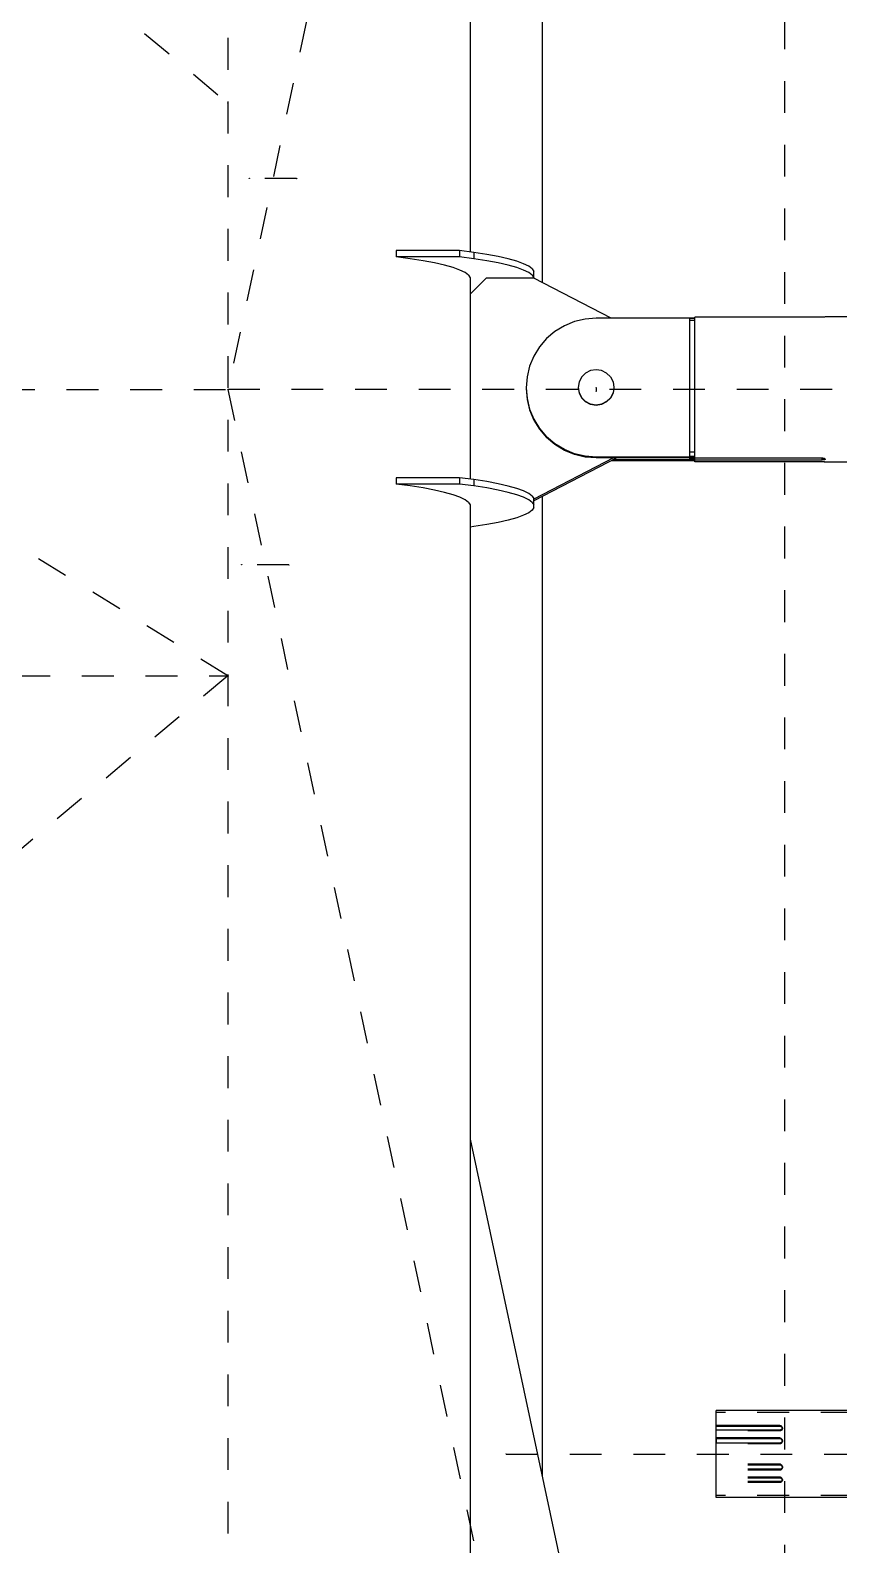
# Model space of a CAD drawing. Header units: millimetres. Extents: x 149919 to 150445, y 136651 to 136866.
# Drawn here: x 150259.592 to 150262.134, y 136804.144 to 136808.904 of the extents above; entities that cross this region are included whole.
import ezdxf

# ---------------------------------------------------------------- set-up
doc = ezdxf.new("R2010")
doc.units = ezdxf.units.MM
doc.header["$LTSCALE"] = 0.25
for name, pattern in [('CENTER', [50.8, 31.75, -6.35, 6.35, -6.35]), ('XKITLINE00', [0]), ('XKITLINE02', [4, 2, -2]), ('XKITLINE03', [6, 3, -1, 1, -1])]:
    doc.linetypes.add(name, pattern=pattern)

# ---------------------------------------------------------------- blocks, each defined once
blk = doc.blocks.new('çatıı')
at = {"color": 8, "linetype": 'CENTER'}
for p, q in [((10096.38, 17290.27), (11839.99, 15830.27)), ((12015, 16877.2), (12015, 15209.12)), ((12015, 16560.27), (11840, 15740.27)), ((11840, 16010.75), (11840, 14354.32)), ((11840, 15650.27), (11549.01, 15830.27)), ((11861.6, 15806.57), (11846.7, 15806.65)), ((11589.27, 15740.27), (11840, 15740.27)), ((11840, 15740.27), (12015, 14920.27)), ((12370, 15740.27), (11840, 15740.27)), ((11955.8, 15740.85), (11955.8, 15739.7)), ((11859.2, 15685.17), (11844.3, 15685.25)), ((11840, 15650.27), (10096.38, 14190.28)), ((10454.1, 15650.27), (11840, 15650.27))]:
    blk.add_line(p, q, dxfattribs=at)
at = {"color": 8, "linetype": 'XKITLINE00'}
for p, q in [((11938.8, 16070.33), (11938.8, 15773.9)), ((11916.2, 16010.75), (11916.2, 15783.53)), ((11912.88, 15783.97), (11892.88, 15783.97)), ((11892.88, 15783.97), (11892.88, 15781.99)), ((11917.34, 15783.38), (11912.88, 15783.97)), ((11912.88, 15783.97), (11912.88, 15781.99)), ((11921.4, 15782.74), (11917.34, 15783.38)), ((11917.34, 15783.38), (11917.34, 15781.39)), ((11925.01, 15782.06), (11921.4, 15782.74)), ((11897.34, 15781.39), (11892.88, 15781.99)), ((11912.88, 15781.99), (11892.88, 15781.99)), ((11901.4, 15780.75), (11897.34, 15781.39)), ((11905.01, 15780.07), (11901.4, 15780.75)), ((11908.16, 15779.35), (11905.01, 15780.07)), ((11910.81, 15778.6), (11908.16, 15779.35)), ((11912.96, 15777.83), (11910.81, 15778.6)), ((11917.34, 15781.39), (11912.88, 15781.99)), ((11914.59, 15777.03), (11912.96, 15777.83)), ((11921.4, 15780.75), (11917.34, 15781.39)), ((11925.01, 15780.07), (11921.4, 15780.75)), ((11928.16, 15781.34), (11925.01, 15782.06)), ((11928.16, 15779.35), (11925.01, 15780.07)), ((11930.81, 15780.59), (11928.16, 15781.34)), ((11930.81, 15778.6), (11928.16, 15779.35)), ((11932.96, 15779.81), (11930.81, 15780.59)), ((11932.96, 15777.83), (11930.81, 15778.6)), ((11934.59, 15779.02), (11932.96, 15779.81)), ((11934.59, 15777.03), (11932.96, 15777.83)), ((11935.68, 15778.2), (11934.59, 15779.02)), ((11935.68, 15778.2), (11936.23, 15777.39)), ((11915.68, 15776.22), (11914.59, 15777.03)), ((11915.68, 15776.22), (11916.23, 15775.4)), ((11916.2, 15775.45), (11916.2, 15770.29)), ((11921.2, 15775.24), (11916.2, 15770.29)), ((11916.23, 15774.58), (11916.2, 15774.53)), ((11916.23, 15775.4), (11916.23, 15774.58)), ((11936.2, 15775.24), (11921.2, 15775.24)), ((11935.68, 15776.22), (11934.59, 15777.03)), ((11935.68, 15776.22), (11936.23, 15775.4)), ((11960.56, 15762.67), (11936.2, 15775.24)), ((11936.23, 15775.23), (11936.23, 15777.39)), ((11916.2, 15770.29), (11916.2, 15712.12)), ((11945.81, 15760.29), (11942.86, 15758.5)), ((11949, 15761.6), (11945.81, 15760.29)), ((11952.35, 15762.4), (11949, 15761.6)), ((11955.8, 15762.67), (11952.35, 15762.4)), ((11986.8, 15762.67), (11955.8, 15762.67)), ((11986.8, 15762.55), (11985.3, 15762.55)), ((11985.3, 15722.56), (11985.3, 15762.55)), ((11986.8, 15761.98), (11985.3, 15761.98)), ((11986.8, 15763.04), (11986.8, 15763.01)), ((12026.8, 15763.04), (11986.8, 15763.04)), ((11986.8, 15718.71), (11986.8, 15763.01)), ((12026.8, 15763.01), (11986.8, 15763.01)), ((12026.8, 15763.04), (12026.8, 15763.01)), ((12027.11, 15763.04), (12026.8, 15763.04)), ((12027.11, 15763.02), (12026.8, 15763.01)), ((12027.39, 15763.04), (12027.11, 15763.04)), ((12027.39, 15763.04), (12027.11, 15763.02)), ((12027.63, 15763.06), (12027.39, 15763.04)), ((12027.8, 15763.1), (12027.63, 15763.06)), ((12182.19, 15763.1), (12027.8, 15763.1)), ((11940.24, 15756.28), (11938, 15753.67)), ((11942.86, 15758.5), (11940.24, 15756.28)), ((11936.19, 15750.75), (11934.87, 15747.59)), ((11938, 15753.67), (11936.19, 15750.75)), ((11934.87, 15747.59), (11934.07, 15744.26)), ((11952.5, 15745.44), (11951.26, 15744.21)), ((11954.06, 15746.23), (11952.5, 15745.44)), ((11955.8, 15746.5), (11954.06, 15746.23)), ((11957.53, 15746.23), (11955.8, 15746.5)), ((11959.09, 15745.44), (11957.53, 15746.23)), ((11960.33, 15744.21), (11959.09, 15745.44)), ((11934.07, 15744.26), (11933.8, 15740.85)), ((11933.8, 15740.85), (11933.8, 15740.59)), ((11933.8, 15740.85), (11934.07, 15737.43)), ((11933.81, 15740.72), (11933.8, 15740.59)), ((11933.8, 15740.59), (11934.07, 15737.18)), ((11950.47, 15742.67), (11950.2, 15740.95)), ((11950.2, 15740.95), (11950.47, 15739.23)), ((11950.2, 15740.85), (11950.47, 15739.13)), ((11951.26, 15744.21), (11950.47, 15742.67)), ((11960.33, 15744.21), (11961.12, 15742.67)), ((11961.12, 15742.67), (11961.4, 15740.95)), ((11961.4, 15740.95), (11961.12, 15739.23)), ((11961.4, 15740.85), (11961.12, 15739.13)), ((11934.07, 15737.43), (11934.87, 15734.1)), ((11934.07, 15737.18), (11934.87, 15733.85)), ((11950.47, 15739.23), (11951.26, 15737.68)), ((11950.47, 15739.13), (11951.26, 15737.58)), ((11952.5, 15736.46), (11951.26, 15737.68)), ((11952.5, 15736.35), (11951.26, 15737.58)), ((11954.06, 15735.67), (11952.5, 15736.46)), ((11954.06, 15735.56), (11952.5, 15736.35)), ((11955.8, 15735.39), (11954.06, 15735.67)), ((11955.8, 15735.29), (11954.06, 15735.56)), ((11957.53, 15735.67), (11955.8, 15735.39)), ((11957.53, 15735.56), (11955.8, 15735.29)), ((11955.8, 15735.39), (11955.8, 15735.29)), ((11959.09, 15736.46), (11957.53, 15735.67)), ((11959.09, 15736.35), (11957.53, 15735.56)), ((11960.33, 15737.68), (11959.09, 15736.46)), ((11960.33, 15737.58), (11959.09, 15736.35)), ((11961.12, 15739.23), (11960.33, 15737.68)), ((11961.12, 15739.13), (11960.33, 15737.58)), ((11934.87, 15734.1), (11936.19, 15730.94)), ((11934.87, 15733.85), (11936.19, 15730.69)), ((11936.19, 15730.94), (11938, 15728.02)), ((11936.19, 15730.69), (11938, 15727.77)), ((11938, 15728.02), (11940.24, 15725.42)), ((11938, 15727.77), (11940.24, 15725.16)), ((11942.86, 15723.19), (11940.24, 15725.42)), ((11942.86, 15722.94), (11940.24, 15725.16)), ((11945.81, 15721.4), (11942.86, 15723.19)), ((11945.81, 15721.15), (11942.86, 15722.94)), ((11949, 15720.09), (11945.81, 15721.4)), ((11949, 15719.84), (11945.81, 15721.15)), ((11985.3, 15719.17), (11985.3, 15722.56)), ((11986.8, 15720.61), (11985.3, 15720.61)), ((11961.3, 15718.77), (11936.23, 15705.83)), ((11962.29, 15718.77), (11936.23, 15705.32)), ((11952.35, 15719.29), (11949, 15720.09)), ((11952.35, 15719.04), (11949, 15719.84)), ((11952.35, 15719.29), (11952.35, 15719.04)), ((11955.8, 15719.03), (11952.35, 15719.29)), ((11955.8, 15718.77), (11952.35, 15719.04)), ((11955.8, 15719.03), (11955.8, 15718.77)), ((11986.8, 15719.03), (11955.8, 15719.03)), ((11986.8, 15718.77), (11955.8, 15718.77)), ((11986.8, 15717.88), (11960.56, 15717.88)), ((11985.3, 15718.14), (11961.05, 15718.14)), ((11986.8, 15719.17), (11985.3, 15719.17)), ((11985.3, 15718.11), (11985.3, 15718.76)), ((11986.8, 15718.54), (11985.3, 15718.54)), ((11986.8, 15718.29), (11985.3, 15718.29)), ((11985.3, 15718.11), (11985.3, 15717.99)), ((11985.3, 15717.99), (11985.3, 15717.93)), ((11986.8, 15717.99), (11985.3, 15717.99)), ((11986.8, 15717.93), (11985.3, 15717.93)), ((11986.8, 15718.71), (11986.8, 15718.54)), ((12026.8, 15718.71), (11986.8, 15718.71)), ((11986.8, 15717.51), (11986.8, 15718.71)), ((12026.8, 15718.12), (11986.8, 15718.12)), ((12026.8, 15717.51), (11986.8, 15717.51)), ((12027.11, 15718.69), (12026.8, 15718.71)), ((12026.8, 15718.71), (12026.8, 15718.12)), ((12027.11, 15718.13), (12026.8, 15718.12)), ((12027.11, 15717.51), (12026.8, 15717.51)), ((12027.39, 15718.64), (12027.11, 15718.69)), ((12027.11, 15718.69), (12027.11, 15718.13)), ((12027.39, 15718.16), (12027.11, 15718.13)), ((12027.39, 15717.51), (12027.11, 15717.51)), ((12027.63, 15718.56), (12027.39, 15718.64)), ((12027.63, 15718.21), (12027.39, 15718.16)), ((12027.63, 15717.5), (12027.39, 15717.51)), ((12027.63, 15717.49), (12027.47, 15717.5)), ((12027.8, 15718.46), (12027.63, 15718.56)), ((12027.8, 15718.26), (12027.63, 15718.21)), ((12027.8, 15717.49), (12027.63, 15717.5)), ((12027.8, 15717.45), (12027.63, 15717.49)), ((12027.88, 15718.39), (12027.8, 15718.46)), ((12027.88, 15718.33), (12027.8, 15718.26)), ((12027.88, 15717.48), (12027.8, 15717.49)), ((12027.88, 15717.46), (12027.8, 15717.45)), ((12182.19, 15717.45), (12027.8, 15717.45)), ((12027.88, 15718.39), (12027.88, 15718.33)), ((12027.88, 15717.48), (12027.88, 15717.46)), ((11912.88, 15712.56), (11892.88, 15712.56)), ((11892.88, 15712.56), (11892.88, 15710.57)), ((11917.34, 15711.96), (11912.88, 15712.56)), ((11912.88, 15712.56), (11912.88, 15710.57)), ((11921.4, 15711.32), (11917.34, 15711.96)), ((11917.34, 15711.96), (11917.34, 15709.98)), ((11925.01, 15710.64), (11921.4, 15711.32)), ((11897.34, 15709.98), (11892.88, 15710.57)), ((11912.88, 15710.57), (11892.88, 15710.57)), ((11901.4, 15709.34), (11897.34, 15709.98)), ((11905.01, 15708.66), (11901.4, 15709.34)), ((11908.16, 15707.94), (11905.01, 15708.66)), ((11910.81, 15707.19), (11908.16, 15707.94)), ((11912.96, 15706.41), (11910.81, 15707.19)), ((11917.34, 15709.98), (11912.88, 15710.57)), ((11914.59, 15705.62), (11912.96, 15706.41)), ((11921.4, 15709.34), (11917.34, 15709.98)), ((11925.01, 15708.66), (11921.4, 15709.34)), ((11928.16, 15709.92), (11925.01, 15710.64)), ((11928.16, 15707.94), (11925.01, 15708.66)), ((11930.81, 15709.17), (11928.16, 15709.92)), ((11930.81, 15707.19), (11928.16, 15707.94)), ((11932.96, 15708.4), (11930.81, 15709.17)), ((11932.96, 15706.41), (11930.81, 15707.19)), ((11934.59, 15707.6), (11932.96, 15708.4)), ((11934.59, 15705.62), (11932.96, 15706.41)), ((11935.68, 15706.79), (11934.59, 15707.6)), ((11935.68, 15706.79), (11936.23, 15705.97)), ((11938.8, 15706.65), (11938.8, 15398.75)), ((11915.68, 15704.81), (11914.59, 15705.62)), ((11915.68, 15704.81), (11916.23, 15703.99)), ((11916.2, 15704.03), (11916.2, 15132.31)), ((11916.23, 15703.16), (11916.2, 15703.12)), ((11916.23, 15703.99), (11916.23, 15703.16)), ((11934.59, 15701.53), (11932.96, 15700.74)), ((11935.68, 15704.81), (11934.59, 15705.62)), ((11935.68, 15702.34), (11934.59, 15701.53)), ((11935.68, 15704.81), (11936.23, 15703.99)), ((11936.23, 15703.16), (11935.68, 15702.34)), ((11936.23, 15703.16), (11936.23, 15705.97)), ((11917.34, 15697.17), (11916.2, 15697.02)), ((11921.4, 15697.81), (11917.34, 15697.17)), ((11925.01, 15698.49), (11921.4, 15697.81)), ((11928.16, 15699.21), (11925.01, 15698.49)), ((11930.81, 15699.96), (11928.16, 15699.21)), ((11932.96, 15700.74), (11930.81, 15699.96)), ((11916.2, 15504.65), (11950.92, 15341.95))]:
    blk.add_line(p, q, dxfattribs=at)
at = {"color": 7, "linetype": 'XKITLINE00'}
for p, q in [((12036.31, 15419.35), (11993.52, 15419.35)), ((11993.52, 15413.46), (11993.52, 15419.35)), ((12013.52, 15414.66), (11993.52, 15414.66)), ((12013.52, 15414.36), (11993.52, 15414.36)), ((11993.52, 15410.49), (11993.52, 15413.46)), ((12013.52, 15413.25), (11993.52, 15413.25)), ((12013.78, 15414.61), (12013.52, 15414.66)), ((12013.52, 15414.66), (12013.52, 15414.36)), ((12013.78, 15414.33), (12013.52, 15414.36)), ((12013.78, 15413.29), (12013.52, 15413.25)), ((12014.02, 15414.53), (12013.78, 15414.61)), ((12014.02, 15414.24), (12013.78, 15414.33)), ((12014.02, 15413.39), (12013.78, 15413.29)), ((12014.21, 15414.37), (12014.02, 15414.53)), ((12014.05, 15414.22), (12014.02, 15414.24)), ((12014.21, 15413.54), (12014.02, 15413.39)), ((12014.21, 15414.09), (12014.05, 15414.22)), ((12014.21, 15414.37), (12014.33, 15414.18)), ((12014.21, 15414.09), (12014.33, 15413.9)), ((12014.33, 15413.74), (12014.21, 15413.54)), ((12014.33, 15414.18), (12014.37, 15413.96)), ((12014.37, 15413.96), (12014.33, 15413.74)), ((12014.34, 15413.82), (12014.33, 15413.9)), ((12013.52, 15410.78), (11993.52, 15410.78)), ((12013.52, 15410.49), (11993.52, 15410.49)), ((11993.52, 15410.49), (11993.52, 15409.18)), ((11993.52, 15406.22), (11993.52, 15409.18)), ((12013.52, 15409.18), (11993.52, 15409.18)), ((12013.78, 15410.74), (12013.52, 15410.78)), ((12013.52, 15410.78), (12013.52, 15410.49)), ((12013.78, 15410.46), (12013.52, 15410.49)), ((12013.78, 15409.24), (12013.52, 15409.18)), ((12014.02, 15410.62), (12013.78, 15410.74)), ((12013.78, 15410.74), (12013.78, 15410.46)), ((12014.02, 15410.34), (12013.78, 15410.46)), ((12014.02, 15409.33), (12013.78, 15409.24)), ((12014.21, 15410.45), (12014.02, 15410.62)), ((12014.21, 15410.17), (12014.02, 15410.34)), ((12014.21, 15409.51), (12014.02, 15409.33)), ((12014.21, 15410.45), (12014.33, 15410.23)), ((12014.21, 15410.17), (12014.33, 15409.94)), ((12014.33, 15409.73), (12014.21, 15409.51)), ((12014.33, 15410.23), (12014.37, 15409.98)), ((12014.37, 15409.98), (12014.33, 15409.73)), ((12014.34, 15409.84), (12014.33, 15409.94)), ((11993.52, 15400.25), (11993.52, 15406.22)), ((11993.52, 15393.64), (11993.52, 15400.25)), ((11993.52, 15392.07), (11993.52, 15393.64)), ((12036.32, 15392.07), (11993.52, 15392.07))]:
    blk.add_line(p, q, dxfattribs=at)
at = {"color": 116, "linetype": 'XKITLINE02', "true_color": 0x136734}
for p, q in [((12216.49, 15418.75), (11993.52, 15418.75)), ((11993.52, 15413.46), (11993.52, 15414.36)), ((12013.52, 15412.97), (11993.52, 15412.97)), ((12013.52, 15413.25), (12013.52, 15412.97)), ((12013.78, 15413), (12013.52, 15412.97)), ((12013.78, 15413.29), (12013.78, 15413)), ((12014.02, 15413.11), (12013.78, 15413)), ((12014.21, 15413.26), (12014.02, 15413.11)), ((12014.33, 15413.46), (12014.21, 15413.26)), ((12014.37, 15413.68), (12014.33, 15413.46)), ((12014.37, 15413.68), (12014.34, 15413.82)), ((12014.37, 15413.96), (12014.37, 15413.68)), ((11993.52, 15409.18), (11993.52, 15410.92)), ((12013.52, 15408.88), (11993.52, 15408.88)), ((12013.52, 15409.18), (12013.52, 15408.88)), ((12013.78, 15408.92), (12013.52, 15408.88)), ((12014.02, 15409.05), (12013.78, 15408.92)), ((12014.05, 15409.09), (12014.02, 15409.05)), ((12014.21, 15409.23), (12014.05, 15409.09)), ((12014.33, 15409.45), (12014.21, 15409.23)), ((12014.37, 15409.7), (12014.33, 15409.45)), ((12014.37, 15409.7), (12014.34, 15409.84)), ((12014.37, 15409.98), (12014.37, 15409.7)), ((11993.52, 15402.24), (11993.52, 15406.22)), ((12013.52, 15402.53), (11993.52, 15402.53)), ((12013.52, 15402.24), (11993.52, 15402.24)), ((12013.78, 15402.49), (12013.52, 15402.53)), ((12013.52, 15402.53), (12013.52, 15402.24)), ((12013.78, 15402.17), (12013.52, 15402.24)), ((12014.02, 15402.36), (12013.78, 15402.49)), ((12014.02, 15402.08), (12013.78, 15402.17)), ((12014.02, 15402.36), (12014.05, 15402.33)), ((12014.21, 15401.9), (12014.02, 15402.08)), ((12014.21, 15402.18), (12014.05, 15402.33)), ((12014.21, 15402.18), (12014.33, 15401.96)), ((12014.21, 15401.9), (12014.33, 15401.68)), ((12014.33, 15401.96), (12014.37, 15401.72)), ((12014.37, 15401.72), (12014.33, 15401.47)), ((12014.37, 15401.72), (12014.37, 15401.44)), ((12013.52, 15400.92), (11993.52, 15400.92)), ((12013.52, 15400.64), (11993.52, 15400.64)), ((12013.52, 15398.44), (11993.52, 15398.44)), ((12013.52, 15398.16), (11993.52, 15398.16)), ((12013.52, 15397.05), (11993.52, 15397.05)), ((12013.78, 15400.96), (12013.52, 15400.92)), ((12013.52, 15400.92), (12013.52, 15400.64)), ((12013.78, 15400.68), (12013.52, 15400.64)), ((12013.78, 15398.41), (12013.52, 15398.44)), ((12013.52, 15398.44), (12013.52, 15398.16)), ((12013.78, 15398.13), (12013.52, 15398.16)), ((12013.78, 15397.08), (12013.52, 15397.05)), ((12013.52, 15397.05), (12013.52, 15396.76)), ((12014.02, 15401.07), (12013.78, 15400.96)), ((12013.78, 15400.96), (12013.78, 15400.68)), ((12014.02, 15400.79), (12013.78, 15400.68)), ((12014.02, 15398.31), (12013.78, 15398.41)), ((12013.78, 15398.41), (12013.78, 15398.13)), ((12014.02, 15398.03), (12013.78, 15398.13)), ((12014.02, 15397.17), (12013.78, 15397.08)), ((12014.21, 15401.25), (12014.02, 15401.07)), ((12014.21, 15400.97), (12014.02, 15400.79)), ((12014.21, 15398.15), (12014.02, 15398.31)), ((12014.21, 15397.87), (12014.02, 15398.03)), ((12014.05, 15397.19), (12014.02, 15397.17)), ((12014.21, 15397.04), (12014.02, 15396.89)), ((12014.21, 15397.32), (12014.05, 15397.19)), ((12014.33, 15401.47), (12014.21, 15401.25)), ((12014.33, 15401.19), (12014.21, 15400.97)), ((12014.21, 15398.15), (12014.33, 15397.96)), ((12014.21, 15397.87), (12014.33, 15397.68)), ((12014.33, 15397.52), (12014.21, 15397.32)), ((12014.33, 15397.24), (12014.21, 15397.04)), ((12014.33, 15401.68), (12014.37, 15401.44)), ((12014.37, 15401.44), (12014.33, 15401.19)), ((12014.33, 15397.96), (12014.37, 15397.74)), ((12014.37, 15397.46), (12014.33, 15397.68)), ((12014.34, 15397.6), (12014.33, 15397.52)), ((12014.37, 15397.46), (12014.33, 15397.24)), ((12014.37, 15397.74), (12014.34, 15397.6)), ((12014.37, 15397.74), (12014.37, 15397.46)), ((12013.52, 15396.76), (11993.52, 15396.76)), ((11993.52, 15393.64), (11993.52, 15393.75)), ((12216.49, 15392.67), (11993.52, 15392.67)), ((12013.78, 15396.8), (12013.52, 15396.76)), ((12014.02, 15396.89), (12013.78, 15396.8))]:
    blk.add_line(p, q, dxfattribs=at)
at = {"color": 1, "linetype": 'XKITLINE03'}
blk.add_line((11927.5, 15405.71), (12282.5, 15405.71), dxfattribs=at)
at = {"color": 8, "linetype": 'XKITLINE00'}
for centre in [(11839.99, 15830.27), (11846.7, 15806.65), (11861.6, 15806.57), (11840, 15740.27), (11840, 15740.27), (11840, 15740.27), (11840, 15740.27), (11955.8, 15740.85), (11955.8, 15739.7), (11844.3, 15685.25), (11859.2, 15685.17), (11840, 15650.27), (11840, 15650.27), (11840, 15650.27)]:
    blk.add_circle(centre, 0.05, dxfattribs=at)
at = {"color": 1, "linetype": 'XKITLINE00'}
blk.add_circle((11927.5, 15405.71), 0.05, dxfattribs=at)

msp = doc.modelspace()

# ---------------------------------------------------------------- block references
at = {"xscale": 0.009999943142843078, "yscale": 0.009999943142843078, "zscale": 0.009999943142843078}
msp.add_blockref('çatıı', (150141.8141, 136650.3731), dxfattribs=at)

doc.saveas('drawing.dxf')
